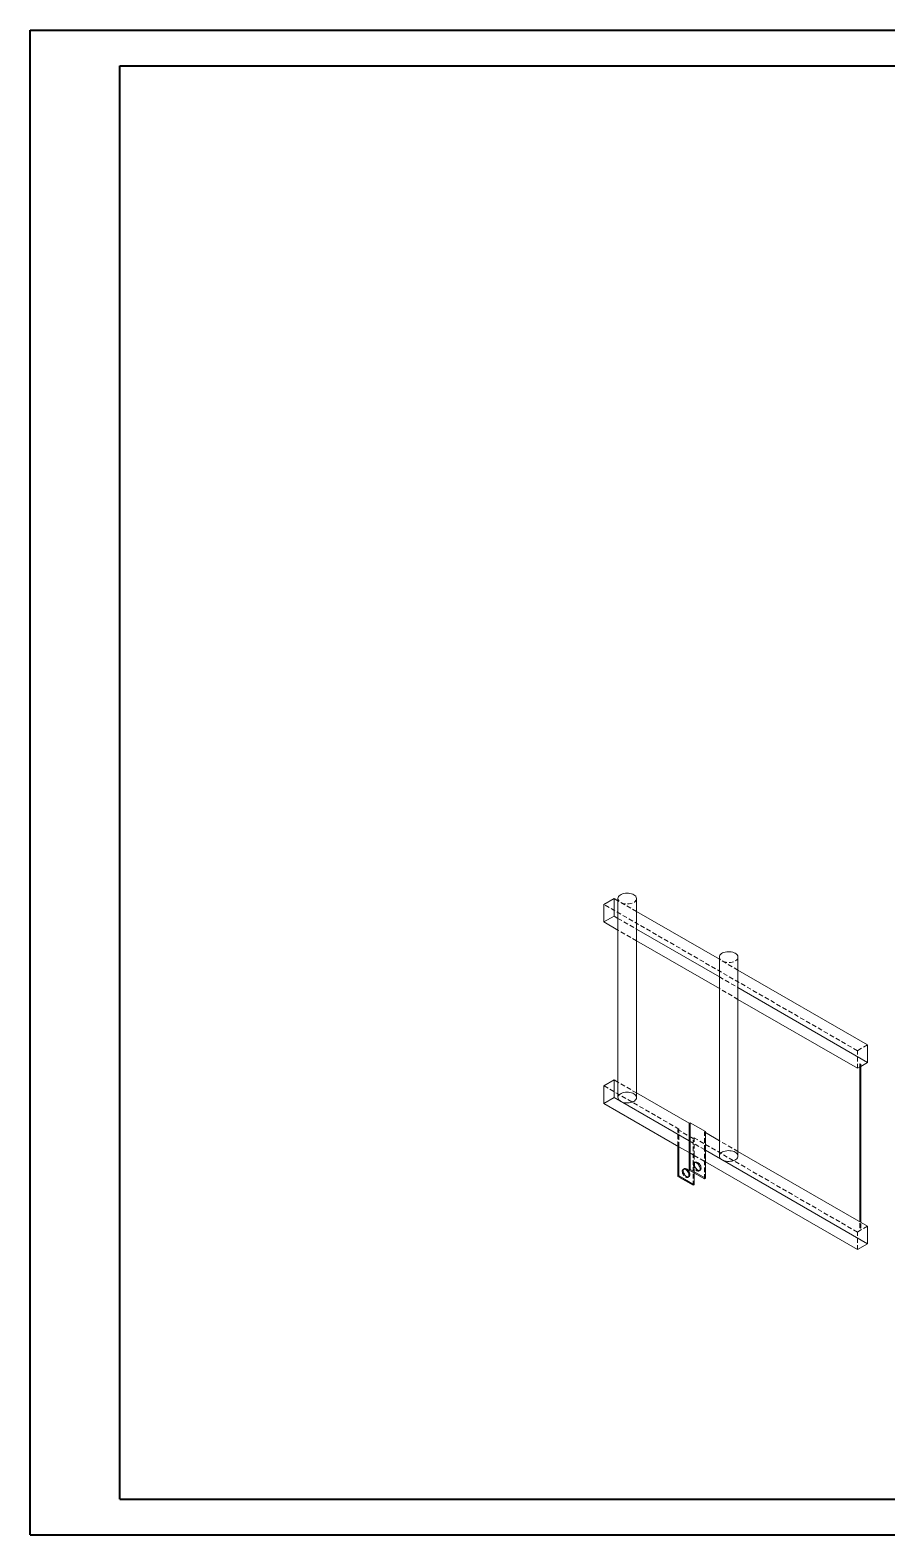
# Model space of a CAD drawing. Header units: millimetres. Extents: x 0 to 594, y 0 to 420.
# Drawn here: x 0.1 to 239.1, y 0.2 to 420.2 of the extents above; entities that cross this region are included whole.
import ezdxf

# ---------------------------------------------------------------- set-up
doc = ezdxf.new("R2010")
doc.units = ezdxf.units.MM
doc.linetypes.add('HIDDEN', pattern=[1.905, 1.27, -0.635])

msp = doc.modelspace()

# ---------------------------------------------------------------- linework, layer by layer
at = {"color": 7, "linetype": 'Continuous', "lineweight": 40}
for p, q in [((0.0788, 0.2148), (0.0788, 420.2148)), ((0.0788, 420.2148), (594.0788, 420.2148)), ((25.0788, 10.2148), (25.0788, 410.2148)), ((25.0788, 410.2148), (584.0788, 410.2148)), ((25.0788, 10.2148), (584.0788, 10.2148)), ((0.0788, 0.2148), (594.0788, 0.2148))]:
    msp.add_line(p, q, dxfattribs=at)
at = {"color": 7, "linetype": 'Continuous', "lineweight": 15}
for p, q in [((162.9952, 177.8117), (160.1668, 176.1789)), ((164.0722, 177.19), (162.9952, 177.8117)), ((162.9952, 177.8117), (162.9952, 172.9124)), ((164.0722, 177.8117), (164.0722, 122.2869)), ((169.2722, 122.2869), (169.2722, 177.8117)), ((160.1668, 176.1789), (160.1668, 171.2796)), ((160.1668, 171.2796), (162.9952, 172.9124)), ((162.9952, 172.9124), (164.0722, 172.2907)), ((192.3564, 160.8618), (169.2722, 174.1881)), ((164.0722, 169.0251), (160.1668, 171.2796)), ((169.2722, 169.2888), (192.3564, 155.9626)), ((192.3564, 152.6969), (169.2722, 166.0232)), ((192.3564, 161.4835), (192.3564, 105.9587)), ((197.5564, 105.9587), (197.5564, 161.4835)), ((233.7059, 136.9913), (197.5564, 157.8599)), ((197.5564, 152.9607), (233.7059, 132.092)), ((230.8774, 130.4592), (197.5564, 149.695)), ((233.7059, 132.092), (233.7059, 136.9913)), ((231.5138, 130.8266), (230.8774, 130.4592)), ((231.5138, 131.643), (231.5846, 131.6838)), ((231.5138, 87.6312), (231.5138, 131.643)), ((231.5846, 131.6838), (231.7967, 131.5614)), ((231.5846, 87.5904), (231.5846, 131.6838)), ((233.7059, 132.092), (231.7967, 130.9899)), ((231.7967, 87.4679), (231.7967, 131.5614)), ((160.1668, 125.5533), (162.9952, 127.1861)), ((162.9952, 127.1861), (162.9952, 122.2869)), ((164.0722, 126.5644), (162.9952, 127.1861)), ((160.1668, 125.5533), (160.1668, 120.6541)), ((162.9952, 122.2869), (160.1668, 120.6541)), ((162.9952, 122.2869), (183.9256, 110.2041)), ((183.9256, 115.1033), (169.2722, 123.5625)), ((160.1668, 120.6541), (181.0971, 108.5712)), ((183.9256, 115.1033), (184.2084, 115.2666)), ((183.9256, 110.2041), (183.9256, 115.1033)), ((184.2084, 102.2019), (184.2084, 115.2666)), ((184.2084, 115.2666), (188.451, 112.8174)), ((183.9256, 102.0387), (183.9256, 110.2041)), ((188.451, 99.7527), (188.451, 112.8174)), ((192.3564, 110.2363), (188.451, 112.4908)), ((180.8143, 100.2426), (180.8143, 108.7345)), ((181.0971, 108.5712), (183.9256, 106.9384)), ((181.0971, 100.4058), (181.0971, 108.5712)), ((188.451, 107.5916), (233.7059, 81.4665)), ((233.7059, 86.3657), (197.5564, 107.2344)), ((183.9256, 102.0387), (184.2084, 102.2019)), ((188.1682, 99.5894), (183.9256, 102.0387)), ((184.2084, 102.2019), (188.451, 99.7527)), ((185.3398, 97.9566), (185.3398, 101.2222)), ((188.451, 104.3259), (230.8774, 79.8337)), ((180.8143, 100.2426), (181.0971, 100.4058)), ((185.0569, 97.7933), (180.8143, 100.2426)), ((181.0971, 100.4058), (185.3398, 97.9566)), ((185.3398, 97.9566), (185.0569, 97.7933)), ((188.451, 99.7527), (188.1682, 99.5894)), ((233.7059, 81.4665), (233.7059, 86.3657)), ((233.7059, 81.4665), (230.8774, 79.8337))]:
    msp.add_line(p, q, dxfattribs=at)
at = {"color": 7, "linetype": 'HIDDEN', "lineweight": 0}
for p, q in [((169.2722, 174.1881), (164.0722, 177.19)), ((230.8774, 135.3585), (160.1668, 176.1789)), ((164.0722, 172.2907), (169.2722, 169.2888)), ((169.2722, 166.0232), (164.0722, 169.0251)), ((197.5564, 157.8599), (192.3564, 160.8618)), ((192.3564, 155.9626), (197.5564, 152.9607)), ((197.5564, 149.695), (192.3564, 152.6969)), ((233.7059, 136.9913), (230.8774, 135.3585)), ((230.8774, 130.4592), (230.8774, 135.3585)), ((231.726, 131.5205), (231.5138, 131.643)), ((231.7967, 130.9899), (231.5138, 130.8266)), ((231.7967, 131.5614), (231.726, 131.5205)), ((231.726, 85.7943), (231.726, 131.5205)), ((169.2722, 123.5625), (164.0722, 126.5644)), ((181.0971, 113.4705), (160.1668, 125.5533)), ((180.8143, 113.3072), (181.0971, 113.4705)), ((181.0971, 108.5712), (181.0971, 113.4705)), ((180.8143, 108.7345), (180.8143, 113.3072)), ((185.0569, 110.858), (180.8143, 113.3072)), ((183.9256, 110.2041), (188.1682, 107.7548)), ((185.3398, 111.0213), (185.0569, 110.858)), ((185.0569, 97.7933), (185.0569, 110.858)), ((185.3398, 106.122), (185.3398, 111.0213)), ((230.8774, 84.7329), (185.3398, 111.0213)), ((188.451, 112.8174), (188.1682, 112.6541)), ((188.1682, 107.7548), (188.1682, 112.6541)), ((188.451, 112.4908), (188.1682, 112.6541)), ((197.5564, 107.2344), (192.3564, 110.2363)), ((183.9256, 106.9384), (185.3398, 106.122)), ((185.3398, 106.122), (188.451, 104.3259)), ((185.3398, 101.2222), (185.3398, 106.122)), ((188.1682, 107.7548), (188.451, 107.5916)), ((188.1682, 99.5894), (188.1682, 107.7548)), ((182.5685, 102.4301), (182.2857, 102.2668)), ((185.6798, 104.2262), (185.3969, 104.0629)), ((186.6968, 101.8112), (186.9797, 101.9745)), ((183.5856, 100.0151), (183.8684, 100.1784)), ((233.7059, 86.3657), (230.8774, 84.7329)), ((230.8774, 79.8337), (230.8774, 84.7329)), ((231.5138, 85.9167), (231.5138, 87.6312)), ((231.5846, 85.9575), (231.5138, 85.9167)), ((231.5138, 85.9167), (231.726, 85.7943)), ((231.5846, 85.9575), (231.5846, 87.5904)), ((231.7967, 85.8351), (231.5846, 85.9575)), ((231.726, 85.7943), (231.7967, 85.8351)), ((231.7967, 85.8351), (231.7967, 87.4679))]:
    msp.add_line(p, q, dxfattribs=at)
at = {"color": 7, "linetype": 'Continuous', "lineweight": 15, "flags": 128}
for points in [[(164.0722, 177.8117), (164.0744, 177.8737), (164.1275, 178.1197), (164.25, 178.3573), (164.4386, 178.58), (164.6881, 178.7817), (164.9918, 178.957), (165.3413, 179.1011), (165.727, 179.2099), (166.1386, 179.2807), (166.5647, 179.3113), (166.9938, 179.3011), (167.414, 179.2502), (167.8141, 179.1601), (168.183, 179.0332), (168.5106, 178.873)], [(192.3564, 161.4835), (192.3586, 161.5455), (192.4118, 161.7915), (192.5343, 162.0291), (192.7229, 162.2518), (192.9724, 162.4536), (193.276, 162.6289), (193.6255, 162.7729), (194.0113, 162.8818), (194.4229, 162.9525), (194.849, 162.9832), (195.278, 162.9729), (195.6983, 162.9221), (196.0983, 162.832), (196.4672, 162.7051), (196.7949, 162.5448)], [(168.5106, 123.3482), (168.183, 123.5084), (167.8141, 123.6353), (167.414, 123.7255), (166.9938, 123.7763), (166.5647, 123.7866), (166.1386, 123.7559), (165.727, 123.6852), (165.3413, 123.5763), (164.9918, 123.4323), (164.6881, 123.257), (164.4386, 123.0552), (164.25, 122.8325), (164.1275, 122.5949), (164.0744, 122.3489), (164.0921, 122.1012), (164.1802, 121.8586), (164.3363, 121.6277), (164.5561, 121.4147), (164.8337, 121.2256), (165.1614, 121.0654), (165.5302, 120.9385), (165.9303, 120.8484), (166.3506, 120.7975), (166.7796, 120.7872), (167.2057, 120.8179), (167.6173, 120.8886), (168.0031, 120.9975), (168.3525, 121.1416), (168.6562, 121.3168), (168.9057, 121.5186), (169.0943, 121.7413), (169.2168, 121.9789), (169.2699, 122.2249), (169.2522, 122.4726), (169.1641, 122.7152), (169.008, 122.9461), (168.7882, 123.1591), (168.5106, 123.3482)], [(196.7949, 107.0201), (196.4672, 107.1803), (196.0983, 107.3072), (195.6983, 107.3973), (195.278, 107.4482), (194.849, 107.4584), (194.4229, 107.4277), (194.0113, 107.357), (193.6255, 107.2481), (193.276, 107.1041), (192.9724, 106.9288), (192.7229, 106.7271), (192.5343, 106.5043), (192.4118, 106.2668), (192.3586, 106.0208), (192.3764, 105.7731), (192.4645, 105.5305), (192.6206, 105.2995), (192.8404, 105.0866), (193.1179, 104.8974), (193.4456, 104.7372), (193.8145, 104.6103), (194.2146, 104.5202), (194.6348, 104.4693), (195.0639, 104.4591), (195.49, 104.4897), (195.9015, 104.5605), (196.2873, 104.6693), (196.6368, 104.8134), (196.9404, 104.9887), (197.19, 105.1904), (197.3786, 105.4131), (197.5011, 105.6507), (197.5542, 105.8967), (197.5365, 106.1444), (197.4483, 106.387), (197.2922, 106.618), (197.0724, 106.8309), (196.7949, 107.0201)], [(184.1377, 100.7736), (184.1129, 101.0327), (184.0399, 101.3064), (183.9226, 101.58), (183.7674, 101.8388), (183.5825, 102.0687), (183.3781, 102.2575), (183.165, 102.3948), (182.9548, 102.4733), (182.7588, 102.4889), (182.5876, 102.4405), (182.4504, 102.3309), (182.3547, 102.166), (182.3054, 101.9545), (182.3054, 101.7081), (182.3547, 101.4398), (182.4504, 101.1643), (182.5876, 100.8963), (182.7588, 100.6503), (182.9548, 100.4395), (183.165, 100.2754), (183.3781, 100.1667), (183.5825, 100.1194), (183.7674, 100.1359), (183.9226, 100.2154), (184.0399, 100.3536), (184.1129, 100.5431), (184.1377, 100.7736)], [(183.7114, 100.1237), (183.7994, 100.2792), (183.8486, 100.4906), (183.8486, 100.7371), (183.7994, 101.0053), (183.7036, 101.2809), (183.5664, 101.5489), (183.3952, 101.7949), (183.1992, 102.0057), (182.9891, 102.1698), (182.776, 102.2785), (182.5715, 102.3258), (182.4427, 102.3215)], [(187.249, 102.5697), (187.2242, 102.8288), (187.1512, 103.1025), (187.0339, 103.3761), (186.8787, 103.6349), (186.6938, 103.8648), (186.4893, 104.0536), (186.2763, 104.1909), (186.0661, 104.2694), (185.8701, 104.285), (185.6989, 104.2366), (185.5617, 104.127), (185.4659, 103.962), (185.4167, 103.7506), (185.4167, 103.5042), (185.4659, 103.2359), (185.5617, 102.9604), (185.6989, 102.6924), (185.8701, 102.4464), (186.0661, 102.2356), (186.2763, 102.0715), (186.4893, 101.9628), (186.6938, 101.9155), (186.8787, 101.932), (187.0339, 102.0115), (187.1512, 102.1497), (187.2242, 102.3392), (187.249, 102.5697)], [(185.5539, 104.1176), (185.6828, 104.1219), (185.8873, 104.0746), (186.1003, 103.9659), (186.3105, 103.8018), (186.5065, 103.591), (186.6777, 103.345), (186.8149, 103.077), (186.9107, 102.8014), (186.9599, 102.5332), (186.9599, 102.2867), (186.9107, 102.0753), (186.8227, 101.9198)]]:
    msp.add_lwpolyline(points, dxfattribs=at)
at = {"color": 7, "linetype": 'HIDDEN', "lineweight": 0, "flags": 128}
for points in [[(169.2722, 177.8117), (169.2699, 177.7497), (169.2168, 177.5037), (169.0943, 177.2661), (168.9057, 177.0434), (168.6562, 176.8416), (168.3525, 176.6663), (168.0031, 176.5223), (167.6173, 176.4134), (167.2057, 176.3427), (166.7796, 176.312), (166.3506, 176.3223), (165.9303, 176.3731), (165.5302, 176.4632), (165.1614, 176.5901), (164.8337, 176.7504), (164.5561, 176.9395), (164.3363, 177.1525), (164.1802, 177.3834), (164.0921, 177.626), (164.0722, 177.8117)], [(197.5564, 161.4835), (197.5542, 161.4215), (197.5011, 161.1755), (197.3786, 160.9379), (197.19, 160.7152), (196.9404, 160.5135), (196.6368, 160.3382), (196.2873, 160.1941), (195.9015, 160.0852), (195.49, 160.0145), (195.0639, 159.9839), (194.6348, 159.9941), (194.2146, 160.045), (193.8145, 160.1351), (193.4456, 160.262), (193.1179, 160.4222), (192.8404, 160.6114), (192.6206, 160.8243), (192.4645, 161.0552), (192.3764, 161.2979), (192.3564, 161.4835)], [(182.0164, 101.6716), (182.0411, 101.4125), (182.1141, 101.1388), (182.2314, 100.8651), (182.3867, 100.6064), (182.5715, 100.3764), (182.776, 100.1877), (182.9891, 100.0504), (183.1992, 99.9718), (183.3952, 99.9563), (183.5664, 100.0047), (183.7036, 100.1143), (183.7114, 100.1237)], [(185.1276, 103.4677), (185.1524, 103.6982), (185.2254, 103.8877), (185.3427, 104.0259), (185.4979, 104.1054), (185.5539, 104.1176)], [(186.8227, 101.9198), (186.8149, 101.9104), (186.6777, 101.8008), (186.5065, 101.7524), (186.3105, 101.7679), (186.1003, 101.8465), (185.8873, 101.9838), (185.6828, 102.1725), (185.4979, 102.4025), (185.3427, 102.6612), (185.2254, 102.9349), (185.1524, 103.2086), (185.1276, 103.4677)]]:
    msp.add_lwpolyline(points, dxfattribs=at)
at = {"color": 7, "linetype": 'Continuous', "lineweight": 15}
for centre, start, end in [((167.9926, 177.6975), 5.101117, 66.219049), ((196.2769, 161.3693), 5.101159, 66.218985)]:
    msp.add_arc(centre, 1.2846, start, end, dxfattribs=at)
at = {"color": 7, "linetype": 'HIDDEN', "lineweight": 0}
msp.add_arc((182.5898, 101.7602), 0.5802, 104.688646, 188.786019, dxfattribs=at)

doc.saveas('drawing.dxf')
